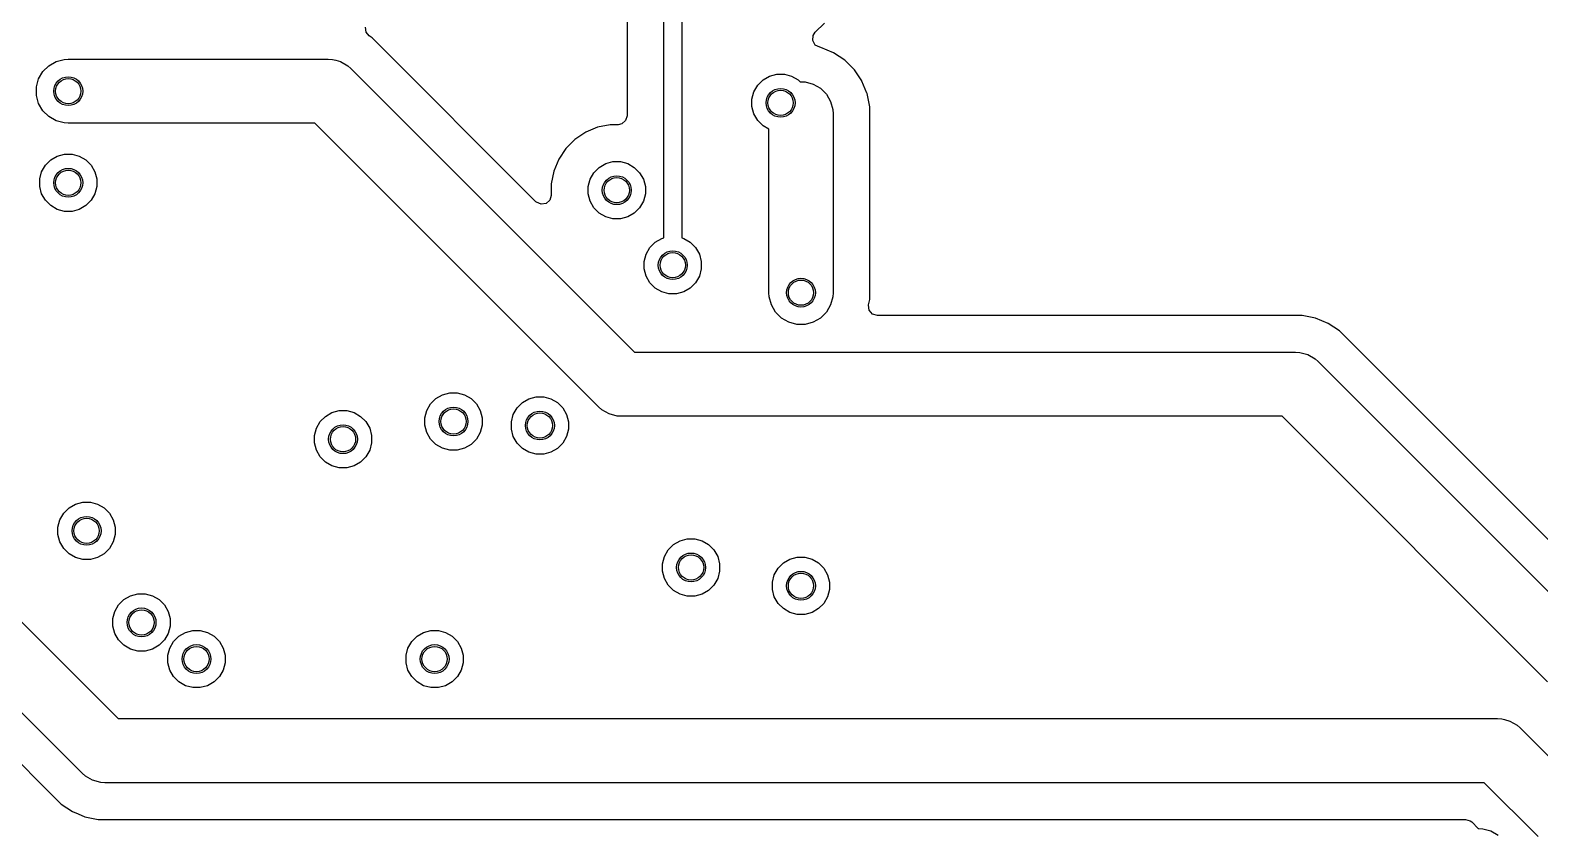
# Model space of a CAD drawing. Extents: x -2.18 to 1.8, y 0.44 to 2.81.
# Drawn here: x 0.509 to 1.333, y 1.269 to 1.708 of the extents above; entities that cross this region are included whole.
import ezdxf

# ---------------------------------------------------------------- set-up
doc = ezdxf.new("R2010")
doc.units = 0
doc.header["$MEASUREMENT"] = 0
doc.layers.add('BLACK', color=7, linetype='CONTINUOUS')

msp = doc.modelspace()

# ---------------------------------------------------------------- linework, layer by layer
at = {"layer": 'BLACK', "linetype": 'CONTINUOUS'}
for p, q in [((0.83506, 1.87684), (0.83506, 1.66157)), ((0.85508, 1.59485), (0.85508, 1.875)), ((0.86492, 1.8702), (0.86492, 1.59485)), ((0.69257, 1.70726), (0.69223, 1.70999)), ((0.69433, 1.70515), (0.69257, 1.70726)), ((0.9366, 1.70534), (0.93775, 1.70717)), ((0.93775, 1.70717), (0.9378, 1.70722)), ((0.9378, 1.70722), (0.94278, 1.7122)), ((0.9378, 1.70722), (0.9378, 1.70722)), ((0.69584, 1.70414), (0.69433, 1.70515)), ((0.78533, 1.61465), (0.69584, 1.70414)), ((0.69584, 1.70414), (0.69584, 1.70414)), ((0.93645, 1.70259), (0.9366, 1.70534)), ((0.93781, 1.7002), (0.93645, 1.70259)), ((0.94025, 1.69893), (0.93781, 1.7002)), ((0.94094, 1.69879), (0.94025, 1.69893)), ((0.94777, 1.69596), (0.94094, 1.69879)), ((0.94094, 1.69879), (0.94094, 1.69879)), ((0.51935, 1.68888), (0.5233, 1.69117)), ((0.5233, 1.69117), (0.52772, 1.69235)), ((0.52772, 1.69235), (0.53, 1.6925)), ((0.53, 1.6925), (0.67192, 1.6925)), ((0.67192, 1.6925), (0.6742, 1.69235)), ((0.6742, 1.69235), (0.6742, 1.69235)), ((0.6742, 1.69235), (0.67605, 1.69186)), ((0.67605, 1.69186), (0.67862, 1.69117)), ((0.67862, 1.69117), (0.68257, 1.68888)), ((0.95392, 1.69186), (0.94777, 1.69596)), ((0.94777, 1.69596), (0.94777, 1.69596)), ((0.95914, 1.68663), (0.95392, 1.69186)), ((0.95392, 1.69186), (0.95392, 1.69186)), ((0.51265, 1.67728), (0.51383, 1.6817)), ((0.51383, 1.6817), (0.51612, 1.68565)), ((0.51612, 1.68565), (0.51935, 1.68888)), ((0.68257, 1.68888), (0.68257, 1.68888)), ((0.68257, 1.68888), (0.68429, 1.68737)), ((0.68429, 1.68737), (0.83917, 1.5325)), ((0.90929, 1.68112), (0.91285, 1.68317)), ((0.91285, 1.68317), (0.91683, 1.68424)), ((0.91683, 1.68424), (0.92094, 1.68424)), ((0.92094, 1.68424), (0.92491, 1.68317)), ((0.92491, 1.68317), (0.92847, 1.68112)), ((0.96317, 1.68061), (0.95914, 1.68663)), ((0.95914, 1.68663), (0.95914, 1.68663)), ((0.51265, 1.67272), (0.51265, 1.67728)), ((0.90327, 1.67068), (0.90433, 1.67465)), ((0.90433, 1.67465), (0.90639, 1.67821)), ((0.90639, 1.67821), (0.90929, 1.68112)), ((0.92847, 1.68112), (0.92952, 1.68006)), ((0.92952, 1.68006), (0.93228, 1.68006)), ((0.93228, 1.68006), (0.9367, 1.67888)), ((0.9367, 1.67888), (0.94065, 1.6766)), ((0.94065, 1.6766), (0.94388, 1.67337)), ((0.94388, 1.67337), (0.94617, 1.66941)), ((0.96325, 1.68048), (0.96317, 1.68061)), ((0.96595, 1.67396), (0.96325, 1.68048)), ((0.96325, 1.68048), (0.96325, 1.68048)), ((0.96608, 1.67366), (0.96595, 1.67396)), ((0.96752, 1.66641), (0.96608, 1.67366)), ((0.51383, 1.6683), (0.51265, 1.67272)), ((0.51612, 1.66435), (0.51383, 1.6683)), ((0.90327, 1.66657), (0.90327, 1.67068)), ((0.90433, 1.6626), (0.90327, 1.66657)), ((0.94617, 1.66941), (0.94735, 1.665)), ((0.94735, 1.665), (0.9475, 1.66271)), ((0.96752, 1.5613), (0.96752, 1.66641)), ((0.96752, 1.66641), (0.96752, 1.66641)), ((0.51935, 1.66112), (0.51612, 1.66435)), ((0.5233, 1.65883), (0.51935, 1.66112)), ((0.52772, 1.65765), (0.5233, 1.65883)), ((0.53, 1.6575), (0.52772, 1.65765)), ((0.66467, 1.6575), (0.53, 1.6575)), ((0.81954, 1.50263), (0.66467, 1.6575)), ((0.82591, 1.65669), (0.819, 1.65532)), ((0.83018, 1.65669), (0.82591, 1.65669)), ((0.83221, 1.65713), (0.83018, 1.65669)), ((0.83428, 1.65893), (0.83221, 1.65713)), ((0.83506, 1.66157), (0.83428, 1.65893)), ((0.90639, 1.65904), (0.90433, 1.6626)), ((0.90929, 1.65613), (0.90639, 1.65904)), ((0.9475, 1.66271), (0.9475, 1.565)), ((0.80663, 1.6487), (0.80165, 1.64372)), ((0.81249, 1.65262), (0.80663, 1.6487)), ((0.80663, 1.6487), (0.80663, 1.6487)), ((0.819, 1.65532), (0.81249, 1.65262)), ((0.81249, 1.65262), (0.81249, 1.65262)), ((0.819, 1.65532), (0.819, 1.65532)), ((0.9125, 1.65428), (0.90929, 1.65613)), ((0.9125, 1.565), (0.9125, 1.65428)), ((0.52397, 1.63955), (0.52794, 1.64061)), ((0.52794, 1.64061), (0.53206, 1.64061)), ((0.53206, 1.64061), (0.53603, 1.63955)), ((0.80165, 1.64372), (0.79773, 1.63786)), ((0.80165, 1.64372), (0.80165, 1.64372)), ((0.51545, 1.63103), (0.51751, 1.63459)), ((0.51751, 1.63459), (0.52041, 1.63749)), ((0.52041, 1.63749), (0.52397, 1.63955)), ((0.53603, 1.63955), (0.53959, 1.63749)), ((0.53959, 1.63749), (0.54249, 1.63459)), ((0.54249, 1.63459), (0.54455, 1.63103)), ((0.79773, 1.63786), (0.79504, 1.63136)), ((0.79773, 1.63786), (0.79773, 1.63786)), ((0.81694, 1.63051), (0.81984, 1.63342)), ((0.81984, 1.63342), (0.8234, 1.63547)), ((0.8234, 1.63547), (0.82738, 1.63654)), ((0.82738, 1.63654), (0.83149, 1.63654)), ((0.83149, 1.63654), (0.83546, 1.63547)), ((0.83546, 1.63547), (0.83902, 1.63342)), ((0.83902, 1.63342), (0.84193, 1.63051)), ((0.51439, 1.62706), (0.51545, 1.63103)), ((0.51439, 1.62294), (0.51439, 1.62706)), ((0.54455, 1.63103), (0.54561, 1.62706)), ((0.54561, 1.62706), (0.54561, 1.62294)), ((0.79504, 1.63135), (0.79366, 1.62444)), ((0.79366, 1.62444), (0.79366, 1.6181)), ((0.79504, 1.63136), (0.79504, 1.63135)), ((0.81382, 1.62298), (0.81488, 1.62695)), ((0.81488, 1.62695), (0.81694, 1.63051)), ((0.84193, 1.63051), (0.84398, 1.62695)), ((0.84398, 1.62695), (0.84504, 1.62298)), ((0.51545, 1.61897), (0.51439, 1.62294)), ((0.51751, 1.61541), (0.51545, 1.61897)), ((0.52041, 1.61251), (0.51751, 1.61541)), ((0.54249, 1.61541), (0.53959, 1.61251)), ((0.54455, 1.61897), (0.54249, 1.61541)), ((0.54561, 1.62294), (0.54455, 1.61897)), ((0.79289, 1.61546), (0.79081, 1.61366)), ((0.79366, 1.6181), (0.79289, 1.61546)), ((0.81382, 1.61887), (0.81382, 1.62298)), ((0.81488, 1.6149), (0.81382, 1.61887)), ((0.84504, 1.61887), (0.84398, 1.6149)), ((0.84504, 1.62298), (0.84504, 1.61887)), ((0.52397, 1.61045), (0.52041, 1.61251)), ((0.52794, 1.60939), (0.52397, 1.61045)), ((0.53206, 1.60939), (0.52794, 1.60939)), ((0.53603, 1.61045), (0.53206, 1.60939)), ((0.53959, 1.61251), (0.53603, 1.61045)), ((0.78558, 1.61441), (0.78533, 1.61465)), ((0.78809, 1.61327), (0.78558, 1.61441)), ((0.79081, 1.61366), (0.78809, 1.61327)), ((0.81694, 1.61134), (0.81488, 1.6149)), ((0.81984, 1.60843), (0.81694, 1.61134)), ((0.8234, 1.60637), (0.81984, 1.60843)), ((0.83902, 1.60843), (0.83546, 1.60637)), ((0.84193, 1.61134), (0.83902, 1.60843)), ((0.84398, 1.6149), (0.84193, 1.61134)), ((0.82738, 1.60531), (0.8234, 1.60637)), ((0.83149, 1.60531), (0.82738, 1.60531)), ((0.83546, 1.60637), (0.83149, 1.60531)), ((0.84751, 1.58959), (0.85041, 1.59249)), ((0.85041, 1.59249), (0.85397, 1.59455)), ((0.85397, 1.59455), (0.85508, 1.59485)), ((0.86492, 1.59485), (0.86603, 1.59455)), ((0.86603, 1.59455), (0.86959, 1.59249)), ((0.86959, 1.59249), (0.87249, 1.58959)), ((0.84439, 1.58206), (0.84545, 1.58603)), ((0.84545, 1.58603), (0.84751, 1.58959)), ((0.87249, 1.58959), (0.87455, 1.58603)), ((0.87455, 1.58603), (0.87561, 1.58206)), ((0.84439, 1.57794), (0.84439, 1.58206)), ((0.84545, 1.57397), (0.84439, 1.57794)), ((0.87561, 1.57794), (0.87455, 1.57397)), ((0.87561, 1.58206), (0.87561, 1.57794)), ((0.84751, 1.57041), (0.84545, 1.57397)), ((0.85041, 1.56751), (0.84751, 1.57041)), ((0.85397, 1.56545), (0.85041, 1.56751)), ((0.86959, 1.56751), (0.86603, 1.56545)), ((0.87249, 1.57041), (0.86959, 1.56751)), ((0.87455, 1.57397), (0.87249, 1.57041)), ((0.85794, 1.56439), (0.85397, 1.56545)), ((0.86206, 1.56439), (0.85794, 1.56439)), ((0.86603, 1.56545), (0.86206, 1.56439)), ((0.91265, 1.56272), (0.9125, 1.565)), ((0.91383, 1.5583), (0.91265, 1.56272)), ((0.91612, 1.55435), (0.91383, 1.5583)), ((0.94617, 1.5583), (0.94388, 1.55435)), ((0.94735, 1.56272), (0.94617, 1.5583)), ((0.9475, 1.565), (0.94735, 1.56272)), ((0.96689, 1.5581), (0.96693, 1.55835)), ((0.96728, 1.55537), (0.96689, 1.5581)), ((0.96693, 1.55835), (0.96752, 1.5613)), ((0.96752, 1.5613), (0.96752, 1.5613)), ((0.91935, 1.55112), (0.91612, 1.55435)), ((0.9233, 1.54883), (0.91935, 1.55112)), ((0.94065, 1.55112), (0.9367, 1.54883)), ((0.94388, 1.55435), (0.94065, 1.55112)), ((0.96908, 1.55329), (0.96728, 1.55537)), ((0.97172, 1.55252), (0.96908, 1.55329)), ((1.2037, 1.55252), (0.97172, 1.55252)), ((1.21094, 1.55108), (1.2037, 1.55252)), ((1.2037, 1.55252), (1.2037, 1.55252)), ((1.21777, 1.54825), (1.21094, 1.55108)), ((1.21094, 1.55108), (1.21094, 1.55108)), ((0.92772, 1.54765), (0.9233, 1.54883)), ((0.93228, 1.54765), (0.92772, 1.54765)), ((0.9367, 1.54883), (0.93228, 1.54765)), ((1.22392, 1.54414), (1.21777, 1.54825)), ((1.21777, 1.54825), (1.21777, 1.54825)), ((1.36415, 1.40391), (1.22392, 1.54414)), ((1.22392, 1.54414), (1.22392, 1.54414)), ((0.83917, 1.5325), (1.2, 1.5325)), ((1.2, 1.5325), (1.20228, 1.53235)), ((1.20228, 1.53235), (1.20228, 1.53235)), ((1.20228, 1.53235), (1.20381, 1.53194)), ((1.20381, 1.53194), (1.2067, 1.53117)), ((1.2067, 1.53117), (1.21065, 1.52888)), ((1.21065, 1.52888), (1.21065, 1.52888)), ((1.21065, 1.52888), (1.21237, 1.52737)), ((1.21237, 1.52737), (1.36237, 1.37737)), ((0.73074, 1.50716), (0.7343, 1.50922)), ((0.7343, 1.50922), (0.73828, 1.51028)), ((0.73828, 1.51028), (0.74239, 1.51028)), ((0.74239, 1.51028), (0.74636, 1.50922)), ((0.74636, 1.50922), (0.74992, 1.50716)), ((0.67397, 1.49955), (0.67794, 1.50061)), ((0.67794, 1.50061), (0.68206, 1.50061)), ((0.68206, 1.50061), (0.68603, 1.49955)), ((0.72472, 1.49672), (0.72578, 1.5007)), ((0.72578, 1.5007), (0.72784, 1.50426)), ((0.72784, 1.50426), (0.73074, 1.50716)), ((0.74992, 1.50716), (0.75282, 1.50426)), ((0.75282, 1.50426), (0.75488, 1.5007)), ((0.75488, 1.5007), (0.75594, 1.49672)), ((0.77295, 1.49853), (0.77501, 1.50209)), ((0.77501, 1.50209), (0.77791, 1.50499)), ((0.77791, 1.50499), (0.78147, 1.50705)), ((0.78147, 1.50705), (0.78544, 1.50811)), ((0.78544, 1.50811), (0.78956, 1.50811)), ((0.78956, 1.50811), (0.79353, 1.50705)), ((0.79353, 1.50705), (0.79709, 1.50499)), ((0.79709, 1.50499), (0.79999, 1.50209)), ((0.79999, 1.50209), (0.80205, 1.49853)), ((0.82127, 1.50112), (0.81954, 1.50263)), ((0.82522, 1.49883), (0.82127, 1.50112)), ((0.66545, 1.49103), (0.66751, 1.49459)), ((0.66751, 1.49459), (0.67041, 1.49749)), ((0.67041, 1.49749), (0.67397, 1.49955)), ((0.68603, 1.49955), (0.68959, 1.49749)), ((0.68959, 1.49749), (0.69249, 1.49459)), ((0.69249, 1.49459), (0.69455, 1.49103)), ((0.72472, 1.49261), (0.72472, 1.49672)), ((0.72578, 1.48864), (0.72472, 1.49261)), ((0.75594, 1.49261), (0.75488, 1.48864)), ((0.75594, 1.49672), (0.75594, 1.49261)), ((0.77189, 1.49456), (0.77295, 1.49853)), ((0.77189, 1.49044), (0.77189, 1.49456)), ((0.80205, 1.49853), (0.80311, 1.49456)), ((0.80311, 1.49456), (0.80311, 1.49044)), ((0.82964, 1.49765), (0.82522, 1.49883)), ((0.83192, 1.4975), (0.82964, 1.49765)), ((1.19275, 1.4975), (0.83192, 1.4975)), ((1.33763, 1.35263), (1.19275, 1.4975)), ((0.66439, 1.48706), (0.66545, 1.49103)), ((0.66439, 1.48294), (0.66439, 1.48706)), ((0.69455, 1.49103), (0.69561, 1.48706)), ((0.69561, 1.48706), (0.69561, 1.48294)), ((0.72784, 1.48508), (0.72578, 1.48864)), ((0.73074, 1.48218), (0.72784, 1.48508)), ((0.75282, 1.48508), (0.74992, 1.48218)), ((0.75488, 1.48864), (0.75282, 1.48508)), ((0.77295, 1.48647), (0.77189, 1.49044)), ((0.77501, 1.48291), (0.77295, 1.48647)), ((0.80205, 1.48647), (0.79999, 1.48291)), ((0.80311, 1.49044), (0.80205, 1.48647)), ((0.66545, 1.47897), (0.66439, 1.48294)), ((0.66751, 1.47541), (0.66545, 1.47897)), ((0.67041, 1.47251), (0.66751, 1.47541)), ((0.69249, 1.47541), (0.68959, 1.47251)), ((0.69455, 1.47897), (0.69249, 1.47541)), ((0.69561, 1.48294), (0.69455, 1.47897)), ((0.7343, 1.48012), (0.73074, 1.48218)), ((0.73828, 1.47906), (0.7343, 1.48012)), ((0.74239, 1.47906), (0.73828, 1.47906)), ((0.74636, 1.48012), (0.74239, 1.47906)), ((0.74992, 1.48218), (0.74636, 1.48012)), ((0.77791, 1.48001), (0.77501, 1.48291)), ((0.78147, 1.47795), (0.77791, 1.48001)), ((0.78544, 1.47689), (0.78147, 1.47795)), ((0.78956, 1.47689), (0.78544, 1.47689)), ((0.79353, 1.47795), (0.78956, 1.47689)), ((0.79709, 1.48001), (0.79353, 1.47795)), ((0.79999, 1.48291), (0.79709, 1.48001)), ((0.67397, 1.47045), (0.67041, 1.47251)), ((0.67794, 1.46939), (0.67397, 1.47045)), ((0.68206, 1.46939), (0.67794, 1.46939)), ((0.68603, 1.47045), (0.68206, 1.46939)), ((0.68959, 1.47251), (0.68603, 1.47045)), ((0.53397, 1.44955), (0.53794, 1.45061)), ((0.53794, 1.45061), (0.54206, 1.45061)), ((0.54206, 1.45061), (0.54603, 1.44955)), ((0.52545, 1.44103), (0.52751, 1.44459)), ((0.52751, 1.44459), (0.53041, 1.44749)), ((0.53041, 1.44749), (0.53397, 1.44955)), ((0.54603, 1.44955), (0.54959, 1.44749)), ((0.54959, 1.44749), (0.55249, 1.44459)), ((0.55249, 1.44459), (0.55455, 1.44103)), ((0.52439, 1.43706), (0.52545, 1.44103)), ((0.52439, 1.43294), (0.52439, 1.43706)), ((0.55455, 1.44103), (0.55561, 1.43706)), ((0.55561, 1.43706), (0.55561, 1.43294)), ((0.52545, 1.42897), (0.52439, 1.43294)), ((0.52751, 1.42541), (0.52545, 1.42897)), ((0.55455, 1.42897), (0.55249, 1.42541)), ((0.55561, 1.43294), (0.55455, 1.42897)), ((0.85751, 1.42459), (0.86041, 1.42749)), ((0.86041, 1.42749), (0.86397, 1.42955)), ((0.86397, 1.42955), (0.86794, 1.43061)), ((0.86794, 1.43061), (0.87206, 1.43061)), ((0.87206, 1.43061), (0.87603, 1.42955)), ((0.87603, 1.42955), (0.87959, 1.42749)), ((0.87959, 1.42749), (0.88249, 1.42459)), ((0.53041, 1.42251), (0.52751, 1.42541)), ((0.53397, 1.42045), (0.53041, 1.42251)), ((0.53794, 1.41939), (0.53397, 1.42045)), ((0.54206, 1.41939), (0.53794, 1.41939)), ((0.54603, 1.42045), (0.54206, 1.41939)), ((0.54959, 1.42251), (0.54603, 1.42045)), ((0.55249, 1.42541), (0.54959, 1.42251)), ((0.85439, 1.41706), (0.85545, 1.42103)), ((0.85545, 1.42103), (0.85751, 1.42459)), ((0.88249, 1.42459), (0.88455, 1.42103)), ((0.88455, 1.42103), (0.88561, 1.41706)), ((0.92041, 1.41749), (0.92397, 1.41955)), ((0.92397, 1.41955), (0.92794, 1.42061)), ((0.92794, 1.42061), (0.93206, 1.42061)), ((0.93206, 1.42061), (0.93603, 1.41955)), ((0.93603, 1.41955), (0.93959, 1.41749)), ((0.85439, 1.41294), (0.85439, 1.41706)), ((0.85545, 1.40897), (0.85439, 1.41294)), ((0.88561, 1.41294), (0.88455, 1.40897)), ((0.88561, 1.41706), (0.88561, 1.41294)), ((0.91439, 1.40706), (0.91545, 1.41103)), ((0.91545, 1.41103), (0.91751, 1.41459)), ((0.91751, 1.41459), (0.92041, 1.41749)), ((0.93959, 1.41749), (0.94249, 1.41459)), ((0.94249, 1.41459), (0.94455, 1.41103)), ((0.94455, 1.41103), (0.94561, 1.40706)), ((0.85751, 1.40541), (0.85545, 1.40897)), ((0.86041, 1.40251), (0.85751, 1.40541)), ((0.86397, 1.40045), (0.86041, 1.40251)), ((0.87959, 1.40251), (0.87603, 1.40045)), ((0.88249, 1.40541), (0.87959, 1.40251)), ((0.88455, 1.40897), (0.88249, 1.40541)), ((0.91439, 1.40294), (0.91439, 1.40706)), ((0.91545, 1.39897), (0.91439, 1.40294)), ((0.94561, 1.40294), (0.94455, 1.39897)), ((0.94561, 1.40706), (0.94561, 1.40294)), ((0.55545, 1.39103), (0.55751, 1.39459)), ((0.55751, 1.39459), (0.56041, 1.39749)), ((0.56041, 1.39749), (0.56397, 1.39955)), ((0.56397, 1.39955), (0.56794, 1.40061)), ((0.56794, 1.40061), (0.57206, 1.40061)), ((0.57206, 1.40061), (0.57603, 1.39955)), ((0.57603, 1.39955), (0.57959, 1.39749)), ((0.57959, 1.39749), (0.58249, 1.39459)), ((0.58249, 1.39459), (0.58455, 1.39103)), ((0.86794, 1.39939), (0.86397, 1.40045)), ((0.87206, 1.39939), (0.86794, 1.39939)), ((0.87603, 1.40045), (0.87206, 1.39939)), ((0.91751, 1.39541), (0.91545, 1.39897)), ((0.92041, 1.39251), (0.91751, 1.39541)), ((0.94249, 1.39541), (0.93959, 1.39251)), ((0.94455, 1.39897), (0.94249, 1.39541)), ((0.50287, 1.38687), (0.55725, 1.3325)), ((0.55439, 1.38706), (0.55545, 1.39103)), ((0.55439, 1.38294), (0.55439, 1.38706)), ((0.58455, 1.39103), (0.58561, 1.38706)), ((0.58561, 1.38706), (0.58561, 1.38294)), ((0.92397, 1.39045), (0.92041, 1.39251)), ((0.92794, 1.38939), (0.92397, 1.39045)), ((0.93206, 1.38939), (0.92794, 1.38939)), ((0.93603, 1.39045), (0.93206, 1.38939)), ((0.93959, 1.39251), (0.93603, 1.39045)), ((0.55545, 1.37897), (0.55439, 1.38294)), ((0.55751, 1.37541), (0.55545, 1.37897)), ((0.58455, 1.37897), (0.58249, 1.37541)), ((0.58561, 1.38294), (0.58455, 1.37897)), ((0.58751, 1.37459), (0.59041, 1.37749)), ((0.59041, 1.37749), (0.59397, 1.37955)), ((0.59397, 1.37955), (0.59794, 1.38061)), ((0.59794, 1.38061), (0.60206, 1.38061)), ((0.60206, 1.38061), (0.60603, 1.37955)), ((0.60603, 1.37955), (0.60959, 1.37749)), ((0.60959, 1.37749), (0.61249, 1.37459)), ((0.71751, 1.37459), (0.72041, 1.37749)), ((0.72041, 1.37749), (0.72397, 1.37955)), ((0.72397, 1.37955), (0.72794, 1.38061)), ((0.72794, 1.38061), (0.73206, 1.38061)), ((0.73206, 1.38061), (0.73603, 1.37955)), ((0.73603, 1.37955), (0.73959, 1.37749)), ((0.73959, 1.37749), (0.74249, 1.37459)), ((0.56041, 1.37251), (0.55751, 1.37541)), ((0.56397, 1.37045), (0.56041, 1.37251)), ((0.56794, 1.36939), (0.56397, 1.37045)), ((0.57206, 1.36939), (0.56794, 1.36939)), ((0.57603, 1.37045), (0.57206, 1.36939)), ((0.57959, 1.37251), (0.57603, 1.37045)), ((0.58249, 1.37541), (0.57959, 1.37251)), ((0.58439, 1.36706), (0.58545, 1.37103)), ((0.58545, 1.37103), (0.58751, 1.37459)), ((0.61249, 1.37459), (0.61455, 1.37103)), ((0.61455, 1.37103), (0.61561, 1.36706)), ((0.71439, 1.36706), (0.71545, 1.37103)), ((0.71545, 1.37103), (0.71751, 1.37459)), ((0.74249, 1.37459), (0.74455, 1.37103)), ((0.74455, 1.37103), (0.74561, 1.36706)), ((0.53763, 1.30263), (0.473, 1.36725)), ((0.58439, 1.36294), (0.58439, 1.36706)), ((0.58545, 1.35897), (0.58439, 1.36294)), ((0.61561, 1.36294), (0.61455, 1.35897)), ((0.61561, 1.36706), (0.61561, 1.36294)), ((0.71439, 1.36294), (0.71439, 1.36706)), ((0.71545, 1.35897), (0.71439, 1.36294)), ((0.74561, 1.36294), (0.74455, 1.35897)), ((0.74561, 1.36706), (0.74561, 1.36294)), ((0.45623, 1.35571), (0.52608, 1.28586)), ((0.58751, 1.35541), (0.58545, 1.35897)), ((0.59041, 1.35251), (0.58751, 1.35541)), ((0.59397, 1.35045), (0.59041, 1.35251)), ((0.60959, 1.35251), (0.60603, 1.35045)), ((0.61249, 1.35541), (0.60959, 1.35251)), ((0.61455, 1.35897), (0.61249, 1.35541)), ((0.71751, 1.35541), (0.71545, 1.35897)), ((0.72041, 1.35251), (0.71751, 1.35541)), ((0.72397, 1.35045), (0.72041, 1.35251)), ((0.73959, 1.35251), (0.73603, 1.35045)), ((0.74249, 1.35541), (0.73959, 1.35251)), ((0.74455, 1.35897), (0.74249, 1.35541)), ((0.59794, 1.34939), (0.59397, 1.35045)), ((0.60206, 1.34939), (0.59794, 1.34939)), ((0.60603, 1.35045), (0.60206, 1.34939)), ((0.72794, 1.34939), (0.72397, 1.35045)), ((0.73206, 1.34939), (0.72794, 1.34939)), ((0.73603, 1.35045), (0.73206, 1.34939)), ((0.55725, 1.3325), (1.31032, 1.3325)), ((1.31032, 1.3325), (1.3126, 1.33235)), ((1.3126, 1.33235), (1.3126, 1.33235)), ((1.3126, 1.33235), (1.31412, 1.33194)), ((1.31412, 1.33194), (1.31701, 1.33117)), ((1.31701, 1.33117), (1.32097, 1.32888)), ((1.32097, 1.32888), (1.32097, 1.32888)), ((1.32097, 1.32888), (1.32269, 1.32737)), ((1.32269, 1.32737), (1.36237, 1.28769)), ((0.53935, 1.30112), (0.53763, 1.30263)), ((0.5433, 1.29883), (0.53935, 1.30112)), ((0.54772, 1.29765), (0.5433, 1.29883)), ((0.55, 1.2975), (0.54772, 1.29765)), ((0.54772, 1.29765), (0.54772, 1.29765)), ((1.30307, 1.2975), (0.55, 1.2975)), ((1.3325, 1.26807), (1.30307, 1.2975)), ((0.52608, 1.28586), (0.52608, 1.28586)), ((0.52608, 1.28586), (0.53223, 1.28175)), ((0.53223, 1.28175), (0.53223, 1.28175)), ((0.53223, 1.28175), (0.53541, 1.28043)), ((0.53541, 1.28043), (0.53906, 1.27892)), ((0.53906, 1.27892), (0.5463, 1.27748)), ((0.5463, 1.27748), (0.5463, 1.27748)), ((0.5463, 1.27748), (0.5463, 1.27748)), ((0.5463, 1.27748), (0.5537, 1.27748)), ((0.5537, 1.27748), (1.29275, 1.27748)), ((1.29275, 1.27748), (1.29539, 1.27671)), ((1.29539, 1.27671), (1.29621, 1.27605)), ((1.29621, 1.27605), (1.29976, 1.2725)), ((1.29976, 1.2725), (1.3, 1.2725)), ((1.3, 1.2725), (1.30228, 1.27235)), ((1.30228, 1.27235), (1.3067, 1.27117)), ((1.3067, 1.27117), (1.31065, 1.26888))]:
    msp.add_line(p, q, dxfattribs=at)
at = {"layer": 'BLACK'}
for centre in [(0.53, 1.675), (0.91888, 1.66862), (0.53, 1.625), (0.82943, 1.62092), (0.86, 1.58), (0.93, 1.565), (0.74033, 1.49467), (0.7875, 1.4925), (0.68, 1.485), (0.54, 1.435), (0.87, 1.415), (0.93, 1.405), (0.57, 1.385), (0.6, 1.365), (0.73, 1.365)]:
    msp.add_circle(centre, 0.00787, dxfattribs=at)
at = {"layer": 'WHITE'}
for centre in [(0.53, 1.675), (0.91888, 1.66862), (0.53, 1.625), (0.82943, 1.62092), (0.86, 1.58), (0.93, 1.565), (0.74033, 1.49467), (0.68, 1.485), (0.7875, 1.4925), (0.54, 1.435), (0.87, 1.415), (0.93, 1.405), (0.57, 1.385), (0.6, 1.365), (0.73, 1.365)]:
    msp.add_circle(centre, 0.00689, dxfattribs=at)

doc.saveas('drawing.dxf')
